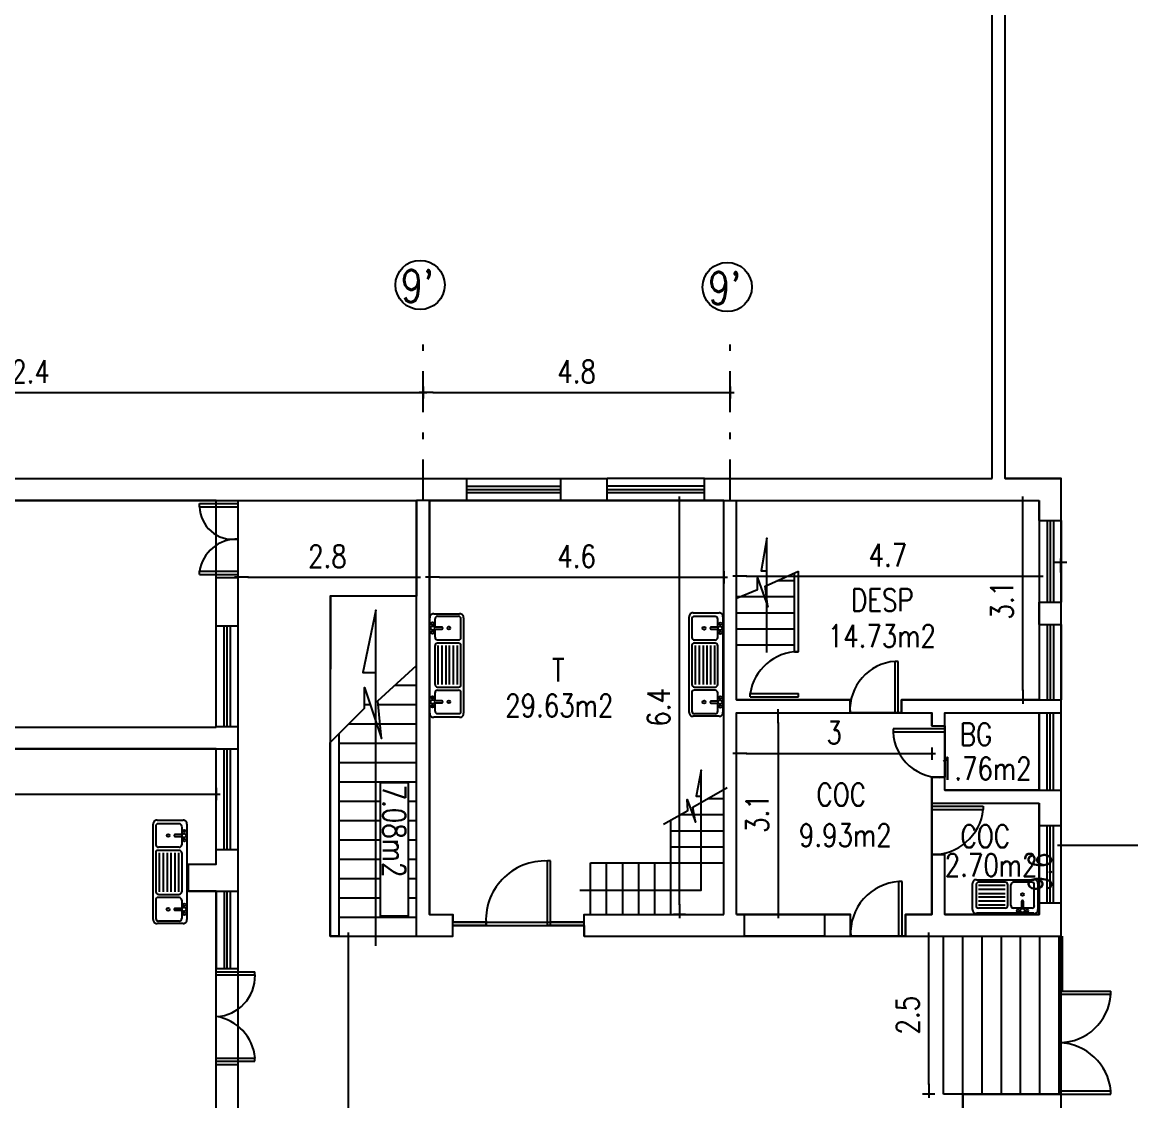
# Model space of a CAD drawing. Extents: x -3099 to -2751, y 5130 to 5248.
# Drawn here: x -3063.09 to -3045.87, y 5188.6 to 5205.35 of the extents above; entities that cross this region are included whole.
import ezdxf

# ---------------------------------------------------------------- set-up
doc = ezdxf.new("R2010")
doc.units = 0
doc.header["$MEASUREMENT"] = 0
doc.linetypes.add('DASHDOT', pattern=[25.4, 12.7, -6.35, 0, -6.35])
doc.layers.get('DEFPOINTS').update_dxf_attribs({"color": 3, "linetype": 'CONTINUOUS', "lineweight": 5})
for name, color, linetype in [('ANTEPECHO', 1, 'CONTINUOUS'), ('COTAS', 7, 'CONTINUOUS'), ('EJE_C', 9, 'DASHDOT'), ('EQUIPAMIENTO', 2, 'CONTINUOUS'), ('ESCALERA', 2, 'CONTINUOUS'), ('MURO', 5, 'CONTINUOUS'), ('PUERTA', 2, 'CONTINUOUS'), ('SUPERF-TEXTO', 2, 'CONTINUOUS'), ('SUPERFICIE', 7, 'CONTINUOUS'), ('TEXTO', 3, 'CONTINUOUS'), ('VENTANA', 2, 'CONTINUOUS')]:
    doc.layers.add(name, color=color, linetype=linetype)
doc.styles.add('cota', font='romans.shx', dxfattribs={"width": 0.8, "height": 0.35})
doc.styles.add('ROMANS', font='romans.shx', dxfattribs={"oblique": 10, "height": 1.3})
doc.styles.add('TEXTO', font='romans.shx', dxfattribs={"width": 0.8, "height": 0.4})
doc.dimstyles.new('ROMANS', dxfattribs={"dimscale": 2, "dimtxt": 0.35, "dimasz": 0.15, "dimexe": 1.25, "dimexo": 0.625, "dimtad": 1, "dimdec": 0, "dimdsep": 46, "dimtxsty": 'cota', "dimcen": 2.5, "dimse1": 1, "dimse2": 1, "dimclrt": 2, "dimadec": 0, "dimazin": 0, "dimtfac": 1, "dimtdec": 0, "dimtmove": 0, "dimatfit": 3, "dimfxl": 0, "dimtolj": 1, "dimtzin": 0, "dimarcsym": 0})

# ---------------------------------------------------------------- blocks, each defined once
blk = doc.blocks.new('COTA_LN')
at = {"layer": 'COTAS'}
for points in [[(-1.05, 0), (0.4, 0)], [(0, 0.63), (0, -0.63)]]:
    blk.add_lwpolyline(points, dxfattribs=at)
at = {"layer": 'COTAS', "color": 20, "const_width": 0.05}
blk.add_lwpolyline([(0, 0.38), (0, -0.38)], dxfattribs=at)
blk = doc.blocks.new('*D18')
at = {"layer": 'COTAS', "color": 0, "lineweight": -2}
blk.add_line((-3068.975, 5193.367), (-3060.225, 5193.367), dxfattribs=at)
at = {"layer": 'DEFPOINTS', "color": 0}
for p in [(-3069.125, 5194.068), (-3060.075, 5194.068), (-3060.075, 5193.367)]:
    blk.add_point(p, dxfattribs=at)
at = {"layer": 'COTAS', "color": 0, "lineweight": -2, "xscale": 0.15, "yscale": 0.15, "zscale": 0.15, "rotation": 180}
blk.add_blockref('COTA_LN', (-3069.125, 5193.367), dxfattribs=at)
at = {"layer": 'COTAS', "color": 0, "lineweight": -2, "xscale": 0.15, "yscale": 0.15, "zscale": 0.15}
blk.add_blockref('COTA_LN', (-3060.075, 5193.367), dxfattribs=at)
at = {"layer": 'COTAS', "insert": (-3064.6, 5193.692), "char_height": 0.35, "attachment_point": 5, "style": 'cota'}
blk.add_mtext('\\A1;9', dxfattribs=at)
blk = doc.blocks.new('*D20')
at = {"layer": 'COTAS', "color": 0, "lineweight": -2}
blk.add_line((-3059.585, 5196.733), (-3057.115, 5196.733), dxfattribs=at)
at = {"layer": 'DEFPOINTS', "color": 0}
for p in [(-3056.965, 5196.733), (-3059.735, 5196.353), (-3056.965, 5196.353)]:
    blk.add_point(p, dxfattribs=at)
at = {"layer": 'COTAS', "color": 0, "lineweight": -2, "xscale": 0.15, "yscale": 0.15, "zscale": 0.15, "rotation": 180}
blk.add_blockref('COTA_LN', (-3059.735, 5196.733), dxfattribs=at)
at = {"layer": 'COTAS', "color": 0, "lineweight": -2, "xscale": 0.15, "yscale": 0.15, "zscale": 0.15}
blk.add_blockref('COTA_LN', (-3056.965, 5196.733), dxfattribs=at)
at = {"layer": 'COTAS', "insert": (-3058.35, 5197.058), "char_height": 0.35, "attachment_point": 5, "style": 'cota'}
blk.add_mtext('\\A1;2.8', dxfattribs=at)
blk = doc.blocks.new('*D21')
at = {"layer": 'COTAS', "color": 0, "lineweight": -2}
blk.add_line((-3056.615, 5196.733), (-3052.345, 5196.733), dxfattribs=at)
at = {"layer": 'DEFPOINTS', "color": 0}
for p in [(-3056.765, 5197.928), (-3052.195, 5197.928), (-3052.195, 5196.733)]:
    blk.add_point(p, dxfattribs=at)
at = {"layer": 'COTAS', "color": 0, "lineweight": -2, "xscale": 0.15, "yscale": 0.15, "zscale": 0.15, "rotation": 180}
blk.add_blockref('COTA_LN', (-3056.765, 5196.733), dxfattribs=at)
at = {"layer": 'COTAS', "color": 0, "lineweight": -2, "xscale": 0.15, "yscale": 0.15, "zscale": 0.15}
blk.add_blockref('COTA_LN', (-3052.195, 5196.733), dxfattribs=at)
at = {"layer": 'COTAS', "insert": (-3054.48, 5197.058), "char_height": 0.35, "attachment_point": 5, "style": 'cota'}
blk.add_mtext('\\A1;4.6', dxfattribs=at)
blk = doc.blocks.new('*D22')
at = {"layer": 'COTAS', "color": 0, "lineweight": -2}
blk.add_line((-3051.845, 5196.752), (-3047.445, 5196.752), dxfattribs=at)
at = {"layer": 'DEFPOINTS', "color": 0}
for p in [(-3051.995, 5197.928), (-3047.295, 5197.928), (-3047.295, 5196.752)]:
    blk.add_point(p, dxfattribs=at)
at = {"layer": 'COTAS', "color": 0, "lineweight": -2, "xscale": 0.15, "yscale": 0.15, "zscale": 0.15, "rotation": 180}
blk.add_blockref('COTA_LN', (-3051.995, 5196.752), dxfattribs=at)
at = {"layer": 'COTAS', "color": 0, "lineweight": -2, "xscale": 0.15, "yscale": 0.15, "zscale": 0.15}
blk.add_blockref('COTA_LN', (-3047.295, 5196.752), dxfattribs=at)
at = {"layer": 'COTAS', "insert": (-3049.645, 5197.077), "char_height": 0.35, "attachment_point": 5, "style": 'cota'}
blk.add_mtext('\\A1;4.7', dxfattribs=at)
blk = doc.blocks.new('*D23')
at = {"layer": 'COTAS', "color": 0, "lineweight": -2}
blk.add_line((-3047.55, 5194.978), (-3047.55, 5197.778), dxfattribs=at)
at = {"layer": 'DEFPOINTS', "color": 0}
for p in [(-3047.55, 5197.928), (-3047.295, 5197.928), (-3047.295, 5194.828)]:
    blk.add_point(p, dxfattribs=at)
at = {"layer": 'COTAS', "color": 0, "lineweight": -2, "xscale": 0.15, "yscale": 0.15, "zscale": 0.15}
for p, rotation in [((-3047.55, 5197.928), 90), ((-3047.55, 5194.828), 270)]:
    blk.add_blockref('COTA_LN', p, dxfattribs=dict(at, rotation=rotation))
at = {"layer": 'COTAS', "insert": (-3047.875, 5196.378), "char_height": 0.35, "attachment_point": 5, "rotation": 90, "style": 'cota'}
blk.add_mtext('\\A1;3.1', dxfattribs=at)
blk = doc.blocks.new('*D24')
at = {"layer": 'COTAS', "color": 0, "lineweight": -2}
blk.add_line((-3051.351, 5194.478), (-3051.351, 5191.648), dxfattribs=at)
at = {"layer": 'DEFPOINTS', "color": 0}
for p in [(-3051.828, 5194.628), (-3051.828, 5191.498), (-3051.351, 5191.498)]:
    blk.add_point(p, dxfattribs=at)
at = {"layer": 'COTAS', "color": 0, "lineweight": -2, "xscale": 0.15, "yscale": 0.15, "zscale": 0.15}
for p, rotation in [((-3051.351, 5194.628), 90), ((-3051.351, 5191.498), 270)]:
    blk.add_blockref('COTA_LN', p, dxfattribs=dict(at, rotation=rotation))
at = {"layer": 'COTAS', "insert": (-3051.676, 5193.063), "char_height": 0.35, "attachment_point": 5, "rotation": 90, "style": 'cota'}
blk.add_mtext('\\A1;3.1', dxfattribs=at)
blk = doc.blocks.new('*D25')
at = {"layer": 'COTAS', "color": 0, "lineweight": -2}
blk.add_line((-3051.845, 5193.995), (-3049.115, 5193.995), dxfattribs=at)
at = {"layer": 'DEFPOINTS', "color": 0}
for p in [(-3051.995, 5194.628), (-3048.965, 5194.628), (-3048.965, 5193.995)]:
    blk.add_point(p, dxfattribs=at)
at = {"layer": 'COTAS', "color": 0, "lineweight": -2, "xscale": 0.15, "yscale": 0.15, "zscale": 0.15, "rotation": 180}
blk.add_blockref('COTA_LN', (-3051.995, 5193.995), dxfattribs=at)
at = {"layer": 'COTAS', "color": 0, "lineweight": -2, "xscale": 0.15, "yscale": 0.15, "zscale": 0.15}
blk.add_blockref('COTA_LN', (-3048.965, 5193.995), dxfattribs=at)
at = {"layer": 'COTAS', "insert": (-3050.48, 5194.32), "char_height": 0.35, "attachment_point": 5, "style": 'cota'}
blk.add_mtext('\\A1;3', dxfattribs=at)
blk = doc.blocks.new('*D26')
at = {"layer": 'COTAS', "color": 0, "lineweight": -2}
blk.add_line((-3052.882, 5191.648), (-3052.882, 5197.778), dxfattribs=at)
at = {"layer": 'DEFPOINTS', "color": 0}
for p in [(-3056.405, 5197.928), (-3052.882, 5197.928), (-3056.405, 5191.498)]:
    blk.add_point(p, dxfattribs=at)
at = {"layer": 'COTAS', "color": 0, "lineweight": -2, "xscale": 0.15, "yscale": 0.15, "zscale": 0.15}
for p, rotation in [((-3052.882, 5197.928), 90), ((-3052.882, 5191.498), 270)]:
    blk.add_blockref('COTA_LN', p, dxfattribs=dict(at, rotation=rotation))
at = {"layer": 'COTAS', "insert": (-3053.207, 5194.713), "char_height": 0.35, "attachment_point": 5, "rotation": 90, "style": 'cota'}
blk.add_mtext('\\A1;6.4', dxfattribs=at)
blk = doc.blocks.new('*D27')
at = {"layer": 'COTAS', "color": 0, "lineweight": -2}
blk.add_line((-3049.013, 5188.858), (-3049.013, 5191.008), dxfattribs=at)
at = {"layer": 'DEFPOINTS', "color": 0}
for p in [(-3049.013, 5191.158), (-3048.785, 5191.158), (-3048.785, 5188.708)]:
    blk.add_point(p, dxfattribs=at)
at = {"layer": 'COTAS', "color": 0, "lineweight": -2, "xscale": 0.15, "yscale": 0.15, "zscale": 0.15}
for p, rotation in [((-3049.013, 5191.158), 90), ((-3049.013, 5188.708), 270)]:
    blk.add_blockref('COTA_LN', p, dxfattribs=dict(at, rotation=rotation))
at = {"layer": 'COTAS', "insert": (-3049.338, 5189.933), "char_height": 0.35, "attachment_point": 5, "rotation": 90, "style": 'cota'}
blk.add_mtext('\\A1;2.5', dxfattribs=at)
blk = doc.blocks.new('*D28')
at = {"layer": 'COTAS', "color": 0, "lineweight": -2}
blk.add_line((-3046.961, 5196.817), (-3046.961, 5187.497), dxfattribs=at)
at = {"layer": 'DEFPOINTS', "color": 0}
for p in [(-3046.732, 5196.967), (-3046.961, 5187.347), (-3046.172, 5187.347)]:
    blk.add_point(p, dxfattribs=at)
at = {"layer": 'COTAS', "color": 0, "lineweight": -2, "xscale": 0.15, "yscale": 0.15, "zscale": 0.15}
for p, rotation in [((-3046.961, 5196.967), 90), ((-3046.961, 5187.347), 270)]:
    blk.add_blockref('COTA_LN', p, dxfattribs=dict(at, rotation=rotation))
at = {"layer": 'COTAS', "insert": (-3047.286, 5192.157), "char_height": 0.35, "attachment_point": 5, "rotation": 90, "style": 'cota'}
blk.add_mtext('\\A1;9.6', dxfattribs=at)
blk = doc.blocks.new('*D30')
at = {"layer": 'COTAS', "color": 0, "lineweight": -2}
blk.add_line((-3058.024, 5175.498), (-3058.024, 5191.008), dxfattribs=at)
at = {"layer": 'DEFPOINTS', "color": 0}
for p in [(-3058.024, 5191.158), (-3053.245, 5191.158), (-3053.245, 5175.348)]:
    blk.add_point(p, dxfattribs=at)
at = {"layer": 'COTAS', "color": 0, "lineweight": -2, "xscale": 0.15, "yscale": 0.15, "zscale": 0.15}
for p, rotation in [((-3058.024, 5191.158), 90), ((-3058.024, 5175.348), 270)]:
    blk.add_blockref('COTA_LN', p, dxfattribs=dict(at, rotation=rotation))
at = {"layer": 'COTAS', "insert": (-3058.349, 5183.253), "char_height": 0.35, "attachment_point": 5, "rotation": 90, "style": 'cota'}
blk.add_mtext('\\A1;15.8', dxfattribs=at)
blk = doc.blocks.new('*D68')
at = {"layer": 'COTAS', "color": 0, "lineweight": -2}
blk.add_line((-3040.647, 5192.57), (-3046.805, 5192.57), dxfattribs=at)
at = {"layer": 'DEFPOINTS', "color": 0}
for p in [(-3046.955, 5192.57), (-3046.955, 5192.138), (-3040.497, 5192.138)]:
    blk.add_point(p, dxfattribs=at)
at = {"layer": 'COTAS', "color": 0, "lineweight": -2, "xscale": 0.15, "yscale": 0.15, "zscale": 0.15, "rotation": 180}
blk.add_blockref('COTA_LN', (-3046.955, 5192.57), dxfattribs=at)
at = {"layer": 'COTAS', "color": 0, "lineweight": -2, "xscale": 0.15, "yscale": 0.15, "zscale": 0.15}
blk.add_blockref('COTA_LN', (-3040.497, 5192.57), dxfattribs=at)
at = {"layer": 'COTAS', "insert": (-3043.726, 5192.895), "char_height": 0.35, "attachment_point": 5, "style": 'cota'}
blk.add_mtext('\\A1;6.5', dxfattribs=at)
blk = doc.blocks.new('*D157')
at = {"layer": 'COTAS', "color": 0, "lineweight": -2}
blk.add_line((-3069.145, 5199.603), (-3057.015, 5199.603), dxfattribs=at)
at = {"layer": 'DEFPOINTS', "color": 0}
for p in [(-3069.295, 5200.645), (-3056.865, 5200.614), (-3056.865, 5199.603)]:
    blk.add_point(p, dxfattribs=at)
at = {"layer": 'COTAS', "color": 0, "lineweight": -2, "xscale": 0.15, "yscale": 0.15, "zscale": 0.15, "rotation": 180}
blk.add_blockref('COTA_LN', (-3069.295, 5199.603), dxfattribs=at)
at = {"layer": 'COTAS', "color": 0, "lineweight": -2, "xscale": 0.15, "yscale": 0.15, "zscale": 0.15}
blk.add_blockref('COTA_LN', (-3056.865, 5199.603), dxfattribs=at)
at = {"layer": 'COTAS', "insert": (-3063.08, 5199.928), "char_height": 0.35, "attachment_point": 5, "style": 'cota'}
blk.add_mtext('\\A1;12.4', dxfattribs=at)
blk = doc.blocks.new('*D158')
at = {"layer": 'COTAS', "color": 0, "lineweight": -2}
blk.add_line((-3056.715, 5199.603), (-3052.245, 5199.603), dxfattribs=at)
at = {"layer": 'DEFPOINTS', "color": 0}
for p in [(-3056.865, 5200.614), (-3052.095, 5200.614), (-3052.095, 5199.603)]:
    blk.add_point(p, dxfattribs=at)
at = {"layer": 'COTAS', "color": 0, "lineweight": -2, "xscale": 0.15, "yscale": 0.15, "zscale": 0.15, "rotation": 180}
blk.add_blockref('COTA_LN', (-3056.865, 5199.603), dxfattribs=at)
at = {"layer": 'COTAS', "color": 0, "lineweight": -2, "xscale": 0.15, "yscale": 0.15, "zscale": 0.15}
blk.add_blockref('COTA_LN', (-3052.095, 5199.603), dxfattribs=at)
at = {"layer": 'COTAS', "insert": (-3054.48, 5199.928), "char_height": 0.35, "attachment_point": 5, "style": 'cota'}
blk.add_mtext('\\A1;4.8', dxfattribs=at)

msp = doc.modelspace()

# ---------------------------------------------------------------- linework, layer by layer
at = {"layer": 'ANTEPECHO'}
for p, q in [((-3056.185, 5198.268), (-3054.725, 5198.268)), ((-3052.495, 5198.268), (-3054.005, 5198.268)), ((-3056.185, 5197.928), (-3054.725, 5197.928)), ((-3054.005, 5197.928), (-3052.495, 5197.928)), ((-3047.295, 5197.618), (-3047.295, 5196.348)), ((-3046.955, 5197.618), (-3046.955, 5196.348)), ((-3060.075, 5194.418), (-3060.075, 5195.978)), ((-3059.735, 5194.418), (-3059.735, 5195.978)), ((-3047.295, 5195.998), (-3047.295, 5194.828)), ((-3046.955, 5195.998), (-3046.955, 5194.828)), ((-3047.295, 5193.428), (-3047.295, 5194.628)), ((-3046.955, 5193.428), (-3046.955, 5194.628)), ((-3060.075, 5192.508), (-3060.075, 5194.068)), ((-3059.735, 5192.508), (-3059.735, 5194.068)), ((-3047.295, 5191.678), (-3047.295, 5192.878)), ((-3046.955, 5191.678), (-3046.955, 5192.878)), ((-3060.075, 5191.858), (-3060.075, 5190.658)), ((-3059.735, 5190.658), (-3059.735, 5191.858)), ((-3048.485, 5188.708), (-3046.955, 5188.708)), ((-3048.485, 5188.458), (-3048.485, 5188.708)), ((-3046.955, 5188.458), (-3046.955, 5188.708))]:
    msp.add_line(p, q, dxfattribs=at)
at = {"layer": 'COTAS'}
for points in [[(-3056.765, 5197.928), (-3056.965, 5197.928)], [(-3052.195, 5197.928), (-3051.995, 5197.928)]]:
    msp.add_lwpolyline(points, dxfattribs=at)
at = {"layer": 'EJE_C', "ltscale": 0.05}
for points in [[(-3056.865, 5197.928), (-3056.865, 5200.614)], [(-3052.095, 5197.928), (-3052.095, 5200.614)]]:
    msp.add_lwpolyline(points, dxfattribs=at)
at = {"layer": 'EJE_C', "linetype": 'Continuous', "ltscale": 0.05}
for centre in [(-3056.911, 5201.273), (-3052.141, 5201.241)]:
    msp.add_circle(centre, 0.382, dxfattribs=at)
at = {"layer": 'EQUIPAMIENTO', "color": 2}
for p, q in [((-3056.759, 5194.621), (-3056.759, 5196.105)), ((-3056.699, 5196.165), (-3056.297, 5196.165)), ((-3056.678, 5195.96), (-3056.678, 5196.088)), ((-3056.638, 5196.128), (-3056.317, 5196.128)), ((-3056.277, 5195.802), (-3056.277, 5196.088)), ((-3056.237, 5196.105), (-3056.237, 5194.621)), ((-3052.731, 5194.636), (-3052.731, 5196.12)), ((-3052.691, 5196.085), (-3052.691, 5195.799)), ((-3052.671, 5196.18), (-3052.269, 5196.18)), ((-3052.33, 5196.125), (-3052.651, 5196.125)), ((-3052.29, 5196.085), (-3052.29, 5195.957)), ((-3052.209, 5196.12), (-3052.209, 5194.636)), ((-3056.688, 5195.93), (-3056.575, 5195.93)), ((-3056.575, 5195.96), (-3056.687, 5195.96)), ((-3056.678, 5195.802), (-3056.678, 5195.93)), ((-3052.28, 5195.957), (-3052.393, 5195.957)), ((-3052.393, 5195.927), (-3052.281, 5195.927)), ((-3052.29, 5195.927), (-3052.29, 5195.799)), ((-3056.638, 5195.762), (-3056.317, 5195.762)), ((-3052.33, 5195.759), (-3052.651, 5195.759)), ((-3056.678, 5195.069), (-3056.678, 5195.672)), ((-3056.317, 5195.712), (-3056.638, 5195.712)), ((-3056.631, 5195.069), (-3056.631, 5195.672)), ((-3056.569, 5195.069), (-3056.569, 5195.672)), ((-3056.508, 5195.069), (-3056.508, 5195.672)), ((-3056.454, 5195.069), (-3056.454, 5195.672)), ((-3056.39, 5195.069), (-3056.39, 5195.672)), ((-3056.329, 5195.069), (-3056.329, 5195.672)), ((-3056.277, 5195.069), (-3056.277, 5195.672)), ((-3052.691, 5195.672), (-3052.691, 5195.069)), ((-3052.33, 5195.712), (-3052.651, 5195.712)), ((-3052.639, 5195.672), (-3052.639, 5195.069)), ((-3052.578, 5195.672), (-3052.578, 5195.069)), ((-3052.515, 5195.672), (-3052.515, 5195.069)), ((-3052.46, 5195.672), (-3052.46, 5195.069)), ((-3052.399, 5195.672), (-3052.399, 5195.069)), ((-3052.337, 5195.672), (-3052.337, 5195.069)), ((-3052.29, 5195.672), (-3052.29, 5195.069)), ((-3056.678, 5194.814), (-3056.678, 5194.942)), ((-3056.638, 5195.029), (-3056.317, 5195.029)), ((-3056.638, 5194.982), (-3056.317, 5194.982)), ((-3056.277, 5194.656), (-3056.277, 5194.942)), ((-3052.691, 5194.939), (-3052.691, 5194.653)), ((-3052.651, 5195.029), (-3052.33, 5195.029)), ((-3052.33, 5194.979), (-3052.651, 5194.979)), ((-3052.29, 5194.939), (-3052.29, 5194.811)), ((-3056.688, 5194.784), (-3056.575, 5194.784)), ((-3056.575, 5194.814), (-3056.687, 5194.814)), ((-3056.678, 5194.656), (-3056.678, 5194.784)), ((-3052.28, 5194.811), (-3052.393, 5194.811)), ((-3052.393, 5194.781), (-3052.281, 5194.781)), ((-3052.29, 5194.781), (-3052.29, 5194.653)), ((-3056.297, 5194.561), (-3056.699, 5194.561)), ((-3056.638, 5194.616), (-3056.317, 5194.616)), ((-3052.269, 5194.576), (-3052.671, 5194.576)), ((-3052.33, 5194.613), (-3052.651, 5194.613)), ((-3061.054, 5191.417), (-3061.054, 5192.901)), ((-3061.015, 5192.866), (-3061.015, 5192.58)), ((-3060.994, 5192.961), (-3060.592, 5192.961)), ((-3060.653, 5192.906), (-3060.975, 5192.906)), ((-3060.613, 5192.866), (-3060.613, 5192.738)), ((-3060.532, 5192.901), (-3060.532, 5191.417)), ((-3060.603, 5192.738), (-3060.716, 5192.738)), ((-3060.716, 5192.708), (-3060.604, 5192.708)), ((-3060.613, 5192.708), (-3060.613, 5192.58)), ((-3060.653, 5192.54), (-3060.975, 5192.54)), ((-3060.653, 5192.493), (-3060.975, 5192.493)), ((-3061.015, 5192.453), (-3061.015, 5191.85)), ((-3060.962, 5192.453), (-3060.962, 5191.85)), ((-3060.901, 5192.453), (-3060.901, 5191.85)), ((-3060.838, 5192.453), (-3060.838, 5191.85)), ((-3060.783, 5192.453), (-3060.783, 5191.85)), ((-3060.722, 5192.453), (-3060.722, 5191.85)), ((-3060.66, 5192.453), (-3060.66, 5191.85)), ((-3060.613, 5192.453), (-3060.613, 5191.85)), ((-3048.331, 5191.575), (-3048.331, 5191.977)), ((-3048.278, 5191.957), (-3048.278, 5191.635)), ((-3048.271, 5192.037), (-3047.378, 5192.037)), ((-3047.826, 5191.997), (-3048.238, 5191.997)), ((-3047.826, 5191.945), (-3048.238, 5191.945)), ((-3047.786, 5191.635), (-3047.786, 5191.957)), ((-3047.739, 5191.635), (-3047.739, 5191.957)), ((-3047.413, 5191.997), (-3047.699, 5191.997)), ((-3047.373, 5191.635), (-3047.373, 5191.957)), ((-3047.318, 5191.977), (-3047.318, 5191.575)), ((-3060.975, 5191.81), (-3060.653, 5191.81)), ((-3047.826, 5191.883), (-3048.238, 5191.883)), ((-3047.826, 5191.82), (-3048.238, 5191.82)), ((-3061.015, 5191.72), (-3061.015, 5191.434)), ((-3060.653, 5191.76), (-3060.975, 5191.76)), ((-3060.613, 5191.72), (-3060.613, 5191.592)), ((-3047.826, 5191.766), (-3048.238, 5191.766)), ((-3047.826, 5191.704), (-3048.238, 5191.704)), ((-3047.826, 5191.643), (-3048.238, 5191.643)), ((-3047.571, 5191.699), (-3047.571, 5191.587)), ((-3047.541, 5191.586), (-3047.541, 5191.699)), ((-3060.603, 5191.592), (-3060.716, 5191.592)), ((-3060.716, 5191.562), (-3060.604, 5191.562)), ((-3060.613, 5191.562), (-3060.613, 5191.434)), ((-3047.378, 5191.515), (-3048.271, 5191.515)), ((-3047.826, 5191.595), (-3048.238, 5191.595)), ((-3047.571, 5191.595), (-3047.699, 5191.595)), ((-3047.413, 5191.595), (-3047.541, 5191.595)), ((-3060.592, 5191.357), (-3060.994, 5191.357)), ((-3060.653, 5191.394), (-3060.975, 5191.394))]:
    msp.add_line(p, q, dxfattribs=at)
for centre, radius in [((-3056.715, 5195.945), 0.0316), ((-3056.719, 5196.015), 0.02), ((-3056.466, 5195.945), 0.0224), ((-3052.502, 5195.942), 0.0224), ((-3052.253, 5195.942), 0.0316), ((-3052.249, 5196.012), 0.02), ((-3056.719, 5195.875), 0.02), ((-3052.249, 5195.872), 0.02), ((-3056.719, 5194.869), 0.02), ((-3052.249, 5194.866), 0.02), ((-3056.715, 5194.799), 0.0316), ((-3056.719, 5194.729), 0.02), ((-3056.466, 5194.799), 0.0224), ((-3052.502, 5194.796), 0.0224), ((-3052.253, 5194.796), 0.0316), ((-3052.249, 5194.726), 0.02), ((-3060.572, 5192.793), 0.02), ((-3060.825, 5192.723), 0.0224), ((-3060.576, 5192.723), 0.0316), ((-3060.572, 5192.653), 0.02), ((-3047.556, 5191.808), 0.0224), ((-3060.825, 5191.577), 0.0224), ((-3060.576, 5191.577), 0.0316), ((-3060.572, 5191.647), 0.02), ((-3060.572, 5191.507), 0.02), ((-3047.626, 5191.555), 0.02), ((-3047.556, 5191.559), 0.0316), ((-3047.486, 5191.555), 0.02)]:
    msp.add_circle(centre, radius, dxfattribs=at)
for centre, radius, start, end in [((-3056.707, 5196.112), 0.053, 81.8699, 188.1301), ((-3056.636, 5196.086), 0.0426, 93.3665, 176.6335), ((-3056.319, 5196.086), 0.0426, 3.3665, 86.6335), ((-3056.289, 5196.112), 0.053, 351.8699, 98.1301), ((-3052.679, 5196.127), 0.053, 81.8699, 188.1301), ((-3052.656, 5196.09), 0.0354, 81.8699, 188.1301), ((-3052.332, 5196.083), 0.0426, 3.3665, 86.6335), ((-3052.261, 5196.127), 0.053, 351.8699, 98.1301), ((-3056.575, 5195.945), 0.015, 270, 90), ((-3052.393, 5195.942), 0.015, 90, 270), ((-3056.636, 5195.805), 0.0426, 183.3665, 266.6335), ((-3056.312, 5195.797), 0.0354, 261.8699, 8.1301), ((-3052.649, 5195.802), 0.0426, 183.3665, 266.6335), ((-3052.332, 5195.802), 0.0426, 273.3665, 356.6335), ((-3056.636, 5195.669), 0.0426, 93.3665, 176.6335), ((-3056.319, 5195.669), 0.0426, 3.3665, 86.6335), ((-3052.656, 5195.677), 0.0354, 81.8699, 188.1301), ((-3052.332, 5195.669), 0.0426, 3.3665, 86.6335), ((-3056.636, 5195.072), 0.0426, 183.3665, 266.6335), ((-3056.312, 5195.064), 0.0354, 261.8699, 8.1301), ((-3052.649, 5195.072), 0.0426, 183.3665, 266.6335), ((-3052.332, 5195.072), 0.0426, 273.3665, 356.6335), ((-3056.636, 5194.939), 0.0426, 93.3665, 176.6335), ((-3056.319, 5194.939), 0.0426, 3.3665, 86.6335), ((-3052.656, 5194.944), 0.0354, 81.8699, 188.1301), ((-3052.332, 5194.936), 0.0426, 3.3665, 86.6335), ((-3056.575, 5194.799), 0.015, 270, 90), ((-3052.393, 5194.796), 0.015, 90, 270), ((-3056.707, 5194.614), 0.053, 171.8699, 278.1301), ((-3056.636, 5194.659), 0.0426, 183.3665, 266.6335), ((-3056.312, 5194.651), 0.0354, 261.8699, 8.1301), ((-3056.289, 5194.614), 0.053, 261.8699, 8.1301), ((-3052.679, 5194.629), 0.053, 171.8699, 278.1301), ((-3052.649, 5194.655), 0.0426, 183.3665, 266.6335), ((-3052.332, 5194.655), 0.0426, 273.3665, 356.6335), ((-3052.261, 5194.629), 0.053, 261.8699, 8.1301), ((-3061.002, 5192.908), 0.053, 81.8699, 188.1301), ((-3060.98, 5192.871), 0.0354, 81.8699, 188.1301), ((-3060.655, 5192.864), 0.0426, 3.3665, 86.6335), ((-3060.585, 5192.908), 0.053, 351.8699, 98.1301), ((-3060.716, 5192.723), 0.015, 90, 270), ((-3060.972, 5192.583), 0.0426, 183.3665, 266.6335), ((-3060.98, 5192.458), 0.0354, 81.8699, 188.1301), ((-3060.655, 5192.583), 0.0426, 273.3665, 356.6335), ((-3060.655, 5192.45), 0.0426, 3.3665, 86.6335), ((-3048.279, 5191.984), 0.053, 81.8699, 188.1301), ((-3048.235, 5191.955), 0.0426, 93.3665, 176.6335), ((-3047.821, 5191.962), 0.0354, 351.8699, 98.1301), ((-3047.696, 5191.955), 0.0426, 93.3665, 176.6335), ((-3047.408, 5191.962), 0.0354, 351.8699, 98.1301), ((-3047.371, 5191.984), 0.053, 351.8699, 98.1301), ((-3060.972, 5191.853), 0.0426, 183.3665, 266.6335), ((-3060.655, 5191.853), 0.0426, 273.3665, 356.6335), ((-3060.98, 5191.725), 0.0354, 81.8699, 188.1301), ((-3060.655, 5191.717), 0.0426, 3.3665, 86.6335), ((-3048.235, 5191.638), 0.0426, 183.3665, 266.6335), ((-3047.829, 5191.638), 0.0426, 273.3665, 356.6335), ((-3047.696, 5191.638), 0.0426, 183.3665, 266.6335), ((-3047.556, 5191.699), 0.015, 0, 180), ((-3047.415, 5191.638), 0.0426, 273.3665, 356.6335), ((-3060.972, 5191.436), 0.0426, 183.3665, 266.6335), ((-3060.716, 5191.577), 0.015, 90, 270), ((-3060.655, 5191.436), 0.0426, 273.3665, 356.6335), ((-3048.279, 5191.567), 0.053, 171.8699, 278.1301), ((-3047.371, 5191.567), 0.053, 261.8699, 8.1301), ((-3061.002, 5191.41), 0.053, 171.8699, 278.1301), ((-3060.585, 5191.41), 0.053, 261.8699, 8.1301)]:
    msp.add_arc(centre, radius, start, end, dxfattribs=at)
at = {"layer": 'ESCALERA'}
for p, q in [((-3051.656, 5196.678), (-3051.673, 5196.678)), ((-3051.095, 5196.678), (-3051.371, 5196.678)), ((-3051.095, 5196.428), (-3051.995, 5196.428)), ((-3051.095, 5196.178), (-3051.995, 5196.178)), ((-3051.095, 5195.928), (-3051.995, 5195.928)), ((-3051.095, 5195.678), (-3051.995, 5195.678)), ((-3057.301, 5195.058), (-3056.965, 5195.058)), ((-3057.772, 5194.758), (-3057.684, 5194.758)), ((-3057.561, 5194.758), (-3056.965, 5194.758)), ((-3058.014, 5194.458), (-3056.965, 5194.458)), ((-3058.165, 5191.158), (-3058.165, 5194.308)), ((-3058.305, 5191.158), (-3058.305, 5194.168)), ((-3058.165, 5194.158), (-3056.965, 5194.158)), ((-3058.165, 5193.858), (-3056.965, 5193.858)), ((-3058.165, 5193.558), (-3056.965, 5193.558)), ((-3058.165, 5193.258), (-3057.528, 5193.258)), ((-3057.094, 5193.258), (-3056.965, 5193.258)), ((-3052.443, 5193.298), (-3052.195, 5193.298)), ((-3052.867, 5193.048), (-3052.195, 5193.048)), ((-3058.165, 5192.958), (-3057.528, 5192.958)), ((-3057.094, 5192.958), (-3056.965, 5192.958)), ((-3053.015, 5191.498), (-3053.015, 5192.964)), ((-3058.165, 5192.658), (-3057.528, 5192.658)), ((-3057.094, 5192.658), (-3056.965, 5192.658)), ((-3053.015, 5192.798), (-3052.195, 5192.798)), ((-3053.015, 5192.548), (-3052.195, 5192.548)), ((-3058.165, 5192.358), (-3057.528, 5192.358)), ((-3057.094, 5192.358), (-3056.965, 5192.358)), ((-3054.265, 5192.298), (-3052.195, 5192.298)), ((-3054.265, 5191.498), (-3054.265, 5192.298)), ((-3054.015, 5191.498), (-3054.015, 5192.298)), ((-3053.765, 5191.498), (-3053.765, 5192.298)), ((-3053.515, 5191.498), (-3053.515, 5192.298)), ((-3053.265, 5191.498), (-3053.265, 5192.298)), ((-3058.165, 5192.058), (-3057.528, 5192.058)), ((-3057.094, 5192.058), (-3056.965, 5192.058)), ((-3058.165, 5191.758), (-3057.528, 5191.758)), ((-3057.094, 5191.758), (-3056.965, 5191.758)), ((-3058.165, 5191.458), (-3056.965, 5191.458)), ((-3058.165, 5191.158), (-3058.305, 5191.158)), ((-3058.165, 5191.158), (-3056.965, 5191.158)), ((-3048.785, 5188.708), (-3048.785, 5191.158)), ((-3048.485, 5188.708), (-3048.485, 5191.158)), ((-3048.185, 5188.708), (-3048.185, 5191.158)), ((-3047.885, 5188.708), (-3047.885, 5191.158)), ((-3047.585, 5188.708), (-3047.585, 5191.158)), ((-3047.285, 5188.708), (-3047.285, 5191.158)), ((-3046.985, 5188.708), (-3046.985, 5191.158)), ((-3046.935, 5190.308), (-3046.935, 5191.158)), ((-3046.185, 5190.258), (-3046.185, 5190.308)), ((-3048.485, 5188.708), (-3048.785, 5188.708)), ((-3046.185, 5188.708), (-3046.185, 5188.758))]:
    msp.add_line(p, q, dxfattribs=at)
at = {"layer": 'ESCALERA', "color": 3}
for points in [[(-3051.528, 5195.564), (-3051.528, 5197.341), (-3051.616, 5196.833), (-3051.528, 5196.833)], [(-3057.596, 5191.012), (-3057.596, 5196.222), (-3057.801, 5195.256), (-3057.596, 5195.256)], [(-3054.432, 5191.877), (-3052.545, 5191.877), (-3052.545, 5193.74), (-3052.626, 5193.335), (-3052.545, 5193.335)]]:
    msp.add_lwpolyline(points, dxfattribs=at)
at = {"layer": 'ESCALERA'}
for points in [[(-3051.995, 5196.407), (-3051.673, 5196.542), (-3051.673, 5196.725), (-3051.511, 5196.273), (-3051.554, 5196.596), (-3051.035, 5196.827)], [(-3058.305, 5194.168), (-3057.772, 5194.7), (-3057.772, 5195.022), (-3057.508, 5194.232), (-3057.567, 5194.817), (-3056.965, 5195.363)], [(-3053.13, 5192.898), (-3052.753, 5193.113), (-3052.764, 5193.284), (-3052.635, 5192.93), (-3052.678, 5193.166), (-3052.141, 5193.467)]]:
    msp.add_lwpolyline(points, dxfattribs=at)
msp.add_lwpolyline([(-3057.528, 5193.546), (-3057.094, 5193.546), (-3057.094, 5191.471), (-3057.528, 5191.471)], close=True, dxfattribs=at)
at = {"layer": 'MURO'}
for p, q in [((-3048.025, 5198.268), (-3048.025, 5224.498)), ((-3047.825, 5198.268), (-3047.825, 5224.298)), ((-3069.465, 5198.268), (-3056.185, 5198.268)), ((-3056.185, 5197.928), (-3056.185, 5198.268)), ((-3054.725, 5197.928), (-3054.725, 5198.268)), ((-3054.725, 5198.268), (-3054.005, 5198.268)), ((-3054.005, 5197.928), (-3054.005, 5198.268)), ((-3052.495, 5198.268), (-3048.025, 5198.268)), ((-3052.495, 5197.928), (-3052.495, 5198.268)), ((-3047.825, 5198.268), (-3046.955, 5198.268)), ((-3046.955, 5197.618), (-3046.955, 5198.268)), ((-3069.125, 5197.928), (-3056.965, 5197.928)), ((-3056.965, 5191.158), (-3056.965, 5197.928)), ((-3056.765, 5191.498), (-3056.765, 5197.928)), ((-3056.765, 5197.928), (-3056.185, 5197.928)), ((-3054.725, 5197.928), (-3054.005, 5197.928)), ((-3052.495, 5197.928), (-3052.195, 5197.928)), ((-3052.195, 5191.498), (-3052.195, 5197.928)), ((-3051.995, 5197.928), (-3047.295, 5197.928)), ((-3051.995, 5194.828), (-3051.995, 5197.928)), ((-3047.295, 5197.618), (-3047.295, 5197.928)), ((-3047.295, 5197.618), (-3046.955, 5197.618)), ((-3051.095, 5195.578), (-3051.095, 5196.801)), ((-3051.035, 5195.578), (-3051.035, 5196.827)), ((-3060.075, 5195.978), (-3060.075, 5196.728)), ((-3060.075, 5196.728), (-3059.735, 5196.728)), ((-3059.735, 5195.978), (-3059.735, 5196.728)), ((-3047.295, 5196.348), (-3046.955, 5196.348)), ((-3047.295, 5195.998), (-3047.295, 5196.348)), ((-3046.955, 5195.998), (-3046.955, 5196.348)), ((-3060.075, 5195.978), (-3059.735, 5195.978)), ((-3047.295, 5195.998), (-3046.955, 5195.998)), ((-3051.095, 5195.578), (-3051.035, 5195.578)), ((-3051.995, 5194.828), (-3050.235, 5194.828)), ((-3050.235, 5194.628), (-3050.235, 5194.828)), ((-3049.435, 5194.828), (-3046.955, 5194.828)), ((-3049.435, 5194.628), (-3049.435, 5194.828)), ((-3046.955, 5194.628), (-3046.955, 5194.828)), ((-3051.995, 5191.498), (-3051.995, 5194.628)), ((-3051.995, 5194.628), (-3050.235, 5194.628)), ((-3049.435, 5194.628), (-3048.965, 5194.628)), ((-3048.965, 5194.428), (-3048.965, 5194.628)), ((-3048.765, 5194.628), (-3046.955, 5194.628)), ((-3048.765, 5194.428), (-3048.765, 5194.628)), ((-3069.125, 5194.408), (-3060.075, 5194.408)), ((-3060.075, 5194.408), (-3060.075, 5194.418)), ((-3060.075, 5194.418), (-3059.735, 5194.418)), ((-3059.735, 5194.068), (-3059.735, 5194.418)), ((-3048.965, 5194.428), (-3048.765, 5194.428)), ((-3069.125, 5194.068), (-3059.735, 5194.068)), ((-3048.965, 5193.228), (-3048.965, 5193.628)), ((-3048.965, 5193.628), (-3048.765, 5193.628)), ((-3048.765, 5193.428), (-3048.765, 5193.628)), ((-3048.765, 5193.428), (-3046.955, 5193.428)), ((-3046.955, 5192.878), (-3046.955, 5193.428)), ((-3048.965, 5193.228), (-3047.295, 5193.228)), ((-3047.295, 5192.878), (-3047.295, 5193.228)), ((-3047.295, 5192.878), (-3046.955, 5192.878)), ((-3060.075, 5192.278), (-3060.075, 5192.508)), ((-3060.075, 5192.508), (-3059.735, 5192.508)), ((-3059.735, 5191.858), (-3059.735, 5192.508)), ((-3048.965, 5191.498), (-3048.965, 5192.428)), ((-3048.965, 5192.428), (-3048.765, 5192.428)), ((-3048.765, 5191.498), (-3048.765, 5192.428)), ((-3060.505, 5192.278), (-3060.075, 5192.278)), ((-3060.505, 5191.858), (-3060.505, 5192.278)), ((-3060.505, 5191.858), (-3059.735, 5191.858)), ((-3047.295, 5191.678), (-3046.955, 5191.678)), ((-3047.295, 5191.498), (-3047.295, 5191.678)), ((-3046.955, 5191.158), (-3046.955, 5191.678)), ((-3056.765, 5191.498), (-3056.405, 5191.498)), ((-3056.405, 5191.158), (-3056.405, 5191.498)), ((-3054.365, 5191.498), (-3052.195, 5191.498)), ((-3054.365, 5191.158), (-3054.365, 5191.498)), ((-3051.995, 5191.498), (-3051.875, 5191.498)), ((-3051.875, 5191.158), (-3051.875, 5191.498)), ((-3050.625, 5191.498), (-3050.225, 5191.498)), ((-3050.625, 5191.158), (-3050.625, 5191.498)), ((-3050.225, 5191.158), (-3050.225, 5191.498)), ((-3049.375, 5191.498), (-3048.965, 5191.498)), ((-3049.375, 5191.158), (-3049.375, 5191.498)), ((-3048.765, 5191.498), (-3047.295, 5191.498)), ((-3056.965, 5191.158), (-3056.405, 5191.158)), ((-3054.365, 5191.158), (-3051.875, 5191.158)), ((-3050.625, 5191.158), (-3050.225, 5191.158)), ((-3049.375, 5191.158), (-3046.955, 5191.158)), ((-3060.075, 5190.658), (-3059.735, 5190.658)), ((-3060.075, 5190.658), (-3059.735, 5190.658)), ((-3060.075, 5188.448), (-3060.075, 5189.168)), ((-3060.075, 5189.168), (-3059.735, 5189.168)), ((-3059.735, 5188.028), (-3059.735, 5189.168))]:
    msp.add_line(p, q, dxfattribs=at)
at = {"layer": 'MURO', "color": 2}
for p, q in [((-3051.875, 5191.498), (-3050.625, 5191.498)), ((-3050.625, 5191.158), (-3051.875, 5191.158))]:
    msp.add_line(p, q, dxfattribs=at)
at = {"layer": 'PUERTA'}
for p, q in [((-3060.335, 5197.828), (-3060.335, 5197.878)), ((-3060.335, 5197.878), (-3059.735, 5197.878)), ((-3060.335, 5197.828), (-3059.735, 5197.828)), ((-3059.735, 5197.828), (-3059.735, 5197.878)), ((-3060.335, 5196.778), (-3060.335, 5196.828)), ((-3060.335, 5196.828), (-3059.735, 5196.828)), ((-3060.335, 5196.778), (-3059.735, 5196.778)), ((-3059.735, 5196.778), (-3059.735, 5196.828)), ((-3049.535, 5194.628), (-3049.535, 5195.428)), ((-3049.485, 5195.428), (-3049.535, 5195.428)), ((-3049.485, 5194.628), (-3049.485, 5195.428)), ((-3051.785, 5194.878), (-3051.785, 5194.928)), ((-3051.785, 5194.928), (-3051.035, 5194.928)), ((-3051.785, 5194.878), (-3051.035, 5194.878)), ((-3051.035, 5194.878), (-3051.035, 5194.928)), ((-3049.485, 5194.628), (-3049.535, 5194.628)), ((-3049.565, 5194.378), (-3049.565, 5194.328)), ((-3048.765, 5194.378), (-3049.565, 5194.378)), ((-3048.765, 5194.378), (-3048.765, 5194.328)), ((-3048.765, 5194.328), (-3049.565, 5194.328)), ((-3048.965, 5193.178), (-3048.165, 5193.178)), ((-3048.965, 5193.178), (-3048.965, 5193.128)), ((-3048.165, 5193.178), (-3048.165, 5193.128)), ((-3048.965, 5193.128), (-3048.165, 5193.128)), ((-3054.935, 5191.328), (-3054.935, 5192.328)), ((-3054.885, 5192.328), (-3054.935, 5192.328)), ((-3054.885, 5191.328), (-3054.885, 5192.328)), ((-3049.475, 5191.158), (-3049.475, 5192.008)), ((-3049.425, 5192.008), (-3049.475, 5192.008)), ((-3049.425, 5191.158), (-3049.425, 5192.008)), ((-3055.885, 5191.378), (-3056.405, 5191.378)), ((-3055.885, 5191.328), (-3056.405, 5191.328)), ((-3055.885, 5191.328), (-3055.885, 5191.378)), ((-3054.365, 5191.328), (-3054.935, 5191.328)), ((-3054.365, 5191.378), (-3054.885, 5191.378)), ((-3049.425, 5191.158), (-3049.475, 5191.158)), ((-3060.075, 5190.558), (-3060.075, 5190.608)), ((-3060.075, 5190.608), (-3059.475, 5190.608)), ((-3059.475, 5190.558), (-3059.475, 5190.608)), ((-3060.075, 5190.558), (-3059.475, 5190.558)), ((-3046.985, 5190.308), (-3046.185, 5190.308)), ((-3046.985, 5190.258), (-3046.185, 5190.258)), ((-3060.075, 5189.218), (-3060.075, 5189.268)), ((-3060.075, 5189.268), (-3059.475, 5189.268)), ((-3060.075, 5189.218), (-3059.475, 5189.218)), ((-3059.475, 5189.218), (-3059.475, 5189.268)), ((-3046.985, 5188.758), (-3046.185, 5188.758)), ((-3046.985, 5188.708), (-3046.185, 5188.708))]:
    msp.add_line(p, q, dxfattribs=at)
for centre, radius, start, end in [((-3059.82, 5197.839), 0.515, 181.2305, 277.2702), ((-3059.755, 5196.742), 0.586, 88.0335, 171.5776), ((-3051.028, 5194.812), 0.766, 90.5353, 171.2935), ((-3049.478, 5194.672), 0.758, 94.2653, 183.3628), ((-3048.829, 5194.362), 0.737, 182.6351, 274.9931), ((-3048.948, 5193.216), 0.788, 268.7767, 353.5952), ((-3054.971, 5191.411), 0.917, 87.7074, 185.2302), ((-3049.427, 5191.21), 0.799, 93.4275, 183.7252), ((-3060.102, 5190.54), 0.628, 272.5023, 1.6378), ((-3046.985, 5190.31), 0.802, 270.0345, 356.2702), ((-3060.192, 5189.202), 0.721, 5.2496, 80.6103), ((-3047.014, 5188.675), 0.833, 5.6857, 88.0095)]:
    msp.add_arc(centre, radius, start, end, dxfattribs=at)
at = {"layer": 'SUPERFICIE'}
for points in [[(-3034.347, 5182.678), (-3038.997, 5182.678), (-3038.997, 5179.088), (-3046.955, 5179.088), (-3046.955, 5198.268), (-3047.825, 5198.268), (-3047.825, 5224.298), (-3030.656, 5224.298), (-3030.457, 5195.488), (-3034.627, 5195.488), (-3034.627, 5195.998), (-3040.497, 5195.998), (-3040.497, 5189.558), (-3034.397, 5189.558), (-3034.397, 5187.753), (-3034.497, 5187.598), (-3034.365, 5187.432), (-3034.365, 5182.678)], [(-3060.075, 5194.408), (-3060.075, 5197.928), (-3069.125, 5197.928), (-3069.125, 5194.408), (-3060.075, 5194.408)], [(-3045.505, 5178.888), (-3045.505, 5175.348), (-3059.735, 5175.348), (-3059.735, 5197.928), (-3056.965, 5197.928), (-3056.965, 5196.438), (-3058.303, 5196.438), (-3058.305, 5194.168), (-3058.305, 5191.158), (-3056.405, 5191.158), (-3056.405, 5191.328), (-3054.365, 5191.328), (-3054.365, 5191.158), (-3048.785, 5191.158), (-3046.985, 5191.158), (-3046.985, 5188.708), (-3048.485, 5188.708), (-3048.485, 5188.458), (-3047.385, 5188.458), (-3047.385, 5179.088), (-3048.225, 5179.088), (-3048.225, 5178.888), (-3045.505, 5178.888)], [(-3052.195, 5191.498), (-3052.195, 5197.928), (-3056.765, 5197.928), (-3056.765, 5191.498), (-3056.405, 5191.498), (-3056.405, 5191.378), (-3054.365, 5191.378), (-3054.365, 5191.498), (-3052.195, 5191.498)], [(-3047.295, 5197.928), (-3047.295, 5194.828), (-3049.435, 5194.828), (-3049.435, 5194.628), (-3050.235, 5194.628), (-3050.235, 5194.828), (-3051.995, 5194.828), (-3051.995, 5197.928), (-3047.295, 5197.928)], [(-3051.995, 5191.498), (-3051.995, 5194.628), (-3048.965, 5194.628), (-3048.965, 5194.428), (-3048.765, 5194.428), (-3048.765, 5193.628), (-3048.965, 5193.628), (-3048.965, 5191.498), (-3049.375, 5191.498), (-3049.375, 5191.158), (-3050.225, 5191.158), (-3050.225, 5191.498), (-3051.995, 5191.498)], [(-3047.295, 5194.628), (-3047.295, 5193.428), (-3048.765, 5193.428), (-3048.765, 5193.628), (-3048.765, 5194.628), (-3047.295, 5194.628)], [(-3069.125, 5194.068), (-3069.125, 5192.278), (-3068.695, 5192.278), (-3068.695, 5191.858), (-3069.125, 5191.858), (-3069.125, 5188.658), (-3068.695, 5188.658), (-3068.695, 5188.028), (-3069.125, 5188.028), (-3069.125, 5185.118), (-3060.075, 5185.118), (-3060.075, 5188.028), (-3060.505, 5188.028), (-3060.505, 5188.448), (-3060.075, 5188.448), (-3060.075, 5191.858), (-3060.505, 5191.858), (-3060.505, 5192.278), (-3060.075, 5192.278), (-3060.075, 5194.068), (-3069.125, 5194.068)], [(-3047.295, 5193.228), (-3047.295, 5191.498), (-3048.765, 5191.498), (-3048.765, 5192.428), (-3048.965, 5192.428), (-3048.965, 5193.228), (-3047.295, 5193.228)]]:
    msp.add_lwpolyline(points, dxfattribs=at)
msp.add_lwpolyline([(-3058.305, 5191.158), (-3056.965, 5191.158), (-3056.965, 5196.438), (-3058.305, 5196.438)], close=True, dxfattribs=at)
at = {"layer": 'VENTANA'}
for p, q in [((-3056.185, 5198.148), (-3054.725, 5198.148)), ((-3052.495, 5198.148), (-3054.005, 5198.148)), ((-3056.185, 5198.098), (-3054.725, 5198.098)), ((-3056.185, 5198.048), (-3054.725, 5198.048)), ((-3054.005, 5198.098), (-3052.495, 5198.098)), ((-3054.005, 5198.048), (-3052.495, 5198.048)), ((-3047.175, 5197.618), (-3047.175, 5196.348)), ((-3047.125, 5197.618), (-3047.125, 5196.348)), ((-3047.075, 5197.618), (-3047.075, 5196.348)), ((-3059.955, 5194.418), (-3059.955, 5195.978)), ((-3059.905, 5194.418), (-3059.905, 5195.978)), ((-3059.855, 5194.418), (-3059.855, 5195.978)), ((-3047.175, 5195.998), (-3047.175, 5194.828)), ((-3047.125, 5195.998), (-3047.125, 5194.828)), ((-3047.075, 5195.998), (-3047.075, 5194.828)), ((-3047.175, 5193.428), (-3047.175, 5194.628)), ((-3047.125, 5193.428), (-3047.125, 5194.628)), ((-3047.075, 5193.428), (-3047.075, 5194.628)), ((-3059.955, 5192.508), (-3059.955, 5194.068)), ((-3059.905, 5192.508), (-3059.905, 5194.068)), ((-3059.855, 5192.508), (-3059.855, 5194.068)), ((-3047.175, 5191.678), (-3047.175, 5192.878)), ((-3047.125, 5191.678), (-3047.125, 5192.878)), ((-3047.075, 5191.678), (-3047.075, 5192.878)), ((-3059.955, 5191.858), (-3059.955, 5190.658)), ((-3059.905, 5190.658), (-3059.905, 5191.858)), ((-3059.855, 5190.658), (-3059.855, 5191.858))]:
    msp.add_line(p, q, dxfattribs=at)

# ---------------------------------------------------------------- texts
at = {"layer": 'EJE_C', "ltscale": 0.05, "style": 'ROMANS', "width": 0.8}
for p in [(-3057.209, 5201.007), (-3052.439, 5200.976)]:
    msp.add_text("9'", height=0.5, dxfattribs=at).set_placement(p)
at = {"layer": 'SUPERF-TEXTO', "style": 'TEXTO', "width": 0.8}
for s, p in [('14.73m2', (-3050.581, 5195.646)), ('29.63m2', (-3055.589, 5194.566)), ('1.76m2', (-3048.855, 5193.588)), ('9.93m2', (-3051.028, 5192.553)), ('2.70m2', (-3048.764, 5192.089))]:
    msp.add_text(s, height=0.35, dxfattribs=at).set_placement(p)
msp.add_text('7.08m2', height=0.35, rotation=270, dxfattribs=at).set_placement((-3057.488, 5193.513))
at = {"layer": 'TEXTO', "style": 'TEXTO', "width": 0.8}
for s, p in [('DESP', (-3050.217, 5196.205)), ('T', (-3054.861, 5195.116)), ('BG', (-3048.53, 5194.12)), ('COC ', (-3050.755, 5193.184)), ('COC', (-3048.518, 5192.537))]:
    msp.add_text(s, height=0.35, dxfattribs=at).set_placement(p)

# ---------------------------------------------------------------- dimensions: what is measured, and where the dimension line sits
at = {"layer": 'COTAS'}
for base, p1, p2, override, picture, middle in [((-3056.865, 5199.603), (-3069.295, 5200.645), (-3056.865, 5200.614), {"dimscale": 1, "dimexe": 0.15, "dimexo": 0.2, "dimgap": 0.15, "dimdec": 1, "dimzin": 9, "dimblk": 'COTA_LN', "dimcen": 1, "dimclrt": 256, "dimadec": 1, "dimtm": 1e-09, "dimtdec": 1, "dimldrblk": 'COTA_LN'}, '*D157', (-3063.08, 5199.928)), ((-3052.095, 5199.603), (-3056.865, 5200.614), (-3052.095, 5200.614), {"dimscale": 1, "dimexe": 0.15, "dimexo": 0.2, "dimgap": 0.15, "dimdec": 1, "dimzin": 9, "dimblk": 'COTA_LN', "dimcen": 1, "dimclrt": 256, "dimadec": 1, "dimtm": 1e-09, "dimtdec": 1, "dimtmove": 1, "dimldrblk": 'COTA_LN'}, '*D158', (-3054.48, 5199.928)), ((-3052.195, 5196.733), (-3056.765, 5197.928), (-3052.195, 5197.928), {"dimscale": 1, "dimexe": 0.15, "dimexo": 0.2, "dimgap": 0.15, "dimdec": 1, "dimzin": 9, "dimblk": 'COTA_LN', "dimcen": 1, "dimclrt": 256, "dimadec": 1, "dimtm": 1e-09, "dimtdec": 1, "dimldrblk": 'COTA_LN'}, '*D21', (-3054.48, 5197.058)), ((-3047.295, 5196.752), (-3051.995, 5197.928), (-3047.295, 5197.928), {"dimscale": 1, "dimexe": 0.15, "dimexo": 0.2, "dimgap": 0.15, "dimdec": 1, "dimzin": 9, "dimblk": 'COTA_LN', "dimcen": 1, "dimclrt": 256, "dimadec": 1, "dimtm": 1e-09, "dimtdec": 1, "dimldrblk": 'COTA_LN'}, '*D22', (-3049.645, 5197.077)), ((-3056.965, 5196.733), (-3059.735, 5196.353), (-3056.965, 5196.353), {"dimscale": 1, "dimexe": 0.15, "dimexo": 0.2, "dimgap": 0.15, "dimdec": 1, "dimzin": 9, "dimblk": 'COTA_LN', "dimcen": 1, "dimclrt": 256, "dimadec": 1, "dimtm": 1e-09, "dimtdec": 1, "dimldrblk": 'COTA_LN'}, '*D20', (-3058.35, 5197.058)), ((-3048.965, 5193.995), (-3051.995, 5194.628), (-3048.965, 5194.628), {"dimscale": 1, "dimexe": 0.15, "dimexo": 0.2, "dimgap": 0.15, "dimdec": 1, "dimzin": 9, "dimblk": 'COTA_LN', "dimcen": 1, "dimclrt": 256, "dimadec": 1, "dimtm": 1e-09, "dimtdec": 1, "dimldrblk": 'COTA_LN'}, '*D25', (-3050.48, 5194.32)), ((-3060.07468682, 5193.367088966), (-3069.12468682, 5194.067715904), (-3060.07468682, 5194.067715904), {"dimscale": 1, "dimexe": 0.15, "dimexo": 0.2, "dimgap": 0.15, "dimdec": 1, "dimzin": 9, "dimblk": 'COTA_LN', "dimcen": 1, "dimclrt": 256, "dimadec": 1, "dimtm": 1e-09, "dimtdec": 1, "dimldrblk": 'COTA_LN'}, '*D18', (-3064.59968682, 5193.692088966)), ((-3046.955, 5192.57), (-3040.497, 5192.138), (-3046.955, 5192.138), {"dimscale": 1, "dimexe": 0.15, "dimexo": 0.2, "dimgap": 0.15, "dimdec": 1, "dimzin": 9, "dimblk": 'COTA_LN', "dimcen": 1, "dimclrt": 256, "dimadec": 1, "dimtm": 1e-09, "dimtdec": 1, "dimldrblk": 'COTA_LN'}, '*D68', (-3043.726, 5192.895))]:
    dim = msp.add_linear_dim(base=base, p1=p1, p2=p2, dimstyle='ROMANS', override=override, dxfattribs=at)
    dim.commit()
    dim.dimension.update_dxf_attribs({"geometry": picture, "text_midpoint": middle})
for base, p1, p2, override, picture, middle in [((-3052.882, 5197.928), (-3056.405, 5191.498), (-3056.405, 5197.928), {"dimscale": 1, "dimexe": 0.15, "dimexo": 0.2, "dimgap": 0.15, "dimdec": 1, "dimzin": 9, "dimblk": 'COTA_LN', "dimcen": 1, "dimclrt": 256, "dimadec": 1, "dimtm": 1e-09, "dimtdec": 1, "dimldrblk": 'COTA_LN'}, '*D26', (-3053.207, 5194.713)), ((-3047.55, 5197.928), (-3047.295, 5194.828), (-3047.295, 5197.928), {"dimscale": 1, "dimexe": 0.15, "dimexo": 0.2, "dimgap": 0.15, "dimdec": 1, "dimzin": 9, "dimblk": 'COTA_LN', "dimcen": 1, "dimclrt": 256, "dimadec": 1, "dimtm": 1e-09, "dimtdec": 1, "dimldrblk": 'COTA_LN'}, '*D23', (-3047.875, 5196.378)), ((-3046.961, 5187.347), (-3046.732, 5196.967), (-3046.172, 5187.347), {"dimscale": 1, "dimexe": 0.15, "dimexo": 0.2, "dimgap": 0.15, "dimdec": 1, "dimzin": 9, "dimblk": 'COTA_LN', "dimcen": 1, "dimclrt": 256, "dimadec": 1, "dimtm": 1e-09, "dimtdec": 1, "dimtmove": 1, "dimldrblk": 'COTA_LN'}, '*D28', (-3047.286, 5192.157)), ((-3051.351, 5191.498), (-3051.828, 5194.628), (-3051.828, 5191.498), {"dimscale": 1, "dimexe": 0.15, "dimexo": 0.2, "dimgap": 0.15, "dimdec": 1, "dimzin": 9, "dimblk": 'COTA_LN', "dimcen": 1, "dimclrt": 256, "dimadec": 1, "dimtm": 1e-09, "dimtdec": 1, "dimldrblk": 'COTA_LN'}, '*D24', (-3051.676, 5193.063)), ((-3058.024, 5191.158), (-3053.245, 5175.348), (-3053.245, 5191.158), {"dimscale": 1, "dimexe": 0.15, "dimexo": 0.2, "dimgap": 0.15, "dimdec": 1, "dimzin": 9, "dimblk": 'COTA_LN', "dimcen": 1, "dimclrt": 256, "dimadec": 1, "dimtm": 1e-09, "dimtdec": 1, "dimldrblk": 'COTA_LN'}, '*D30', (-3058.349, 5183.253)), ((-3049.013037809, 5191.157715904), (-3048.78468682, 5188.707715904), (-3048.78468682, 5191.157715904), {"dimscale": 1, "dimexe": 0.15, "dimexo": 0.2, "dimgap": 0.15, "dimdec": 1, "dimzin": 9, "dimblk": 'COTA_LN', "dimcen": 1, "dimclrt": 256, "dimadec": 1, "dimtm": 1e-09, "dimtdec": 1, "dimldrblk": 'COTA_LN'}, '*D27', (-3049.338037809, 5189.932715904))]:
    dim = msp.add_linear_dim(base=base, p1=p1, p2=p2, angle=90, dimstyle='ROMANS', override=override, dxfattribs=at)
    dim.commit()
    dim.dimension.update_dxf_attribs({"geometry": picture, "text_midpoint": middle})

doc.saveas('drawing.dxf')
